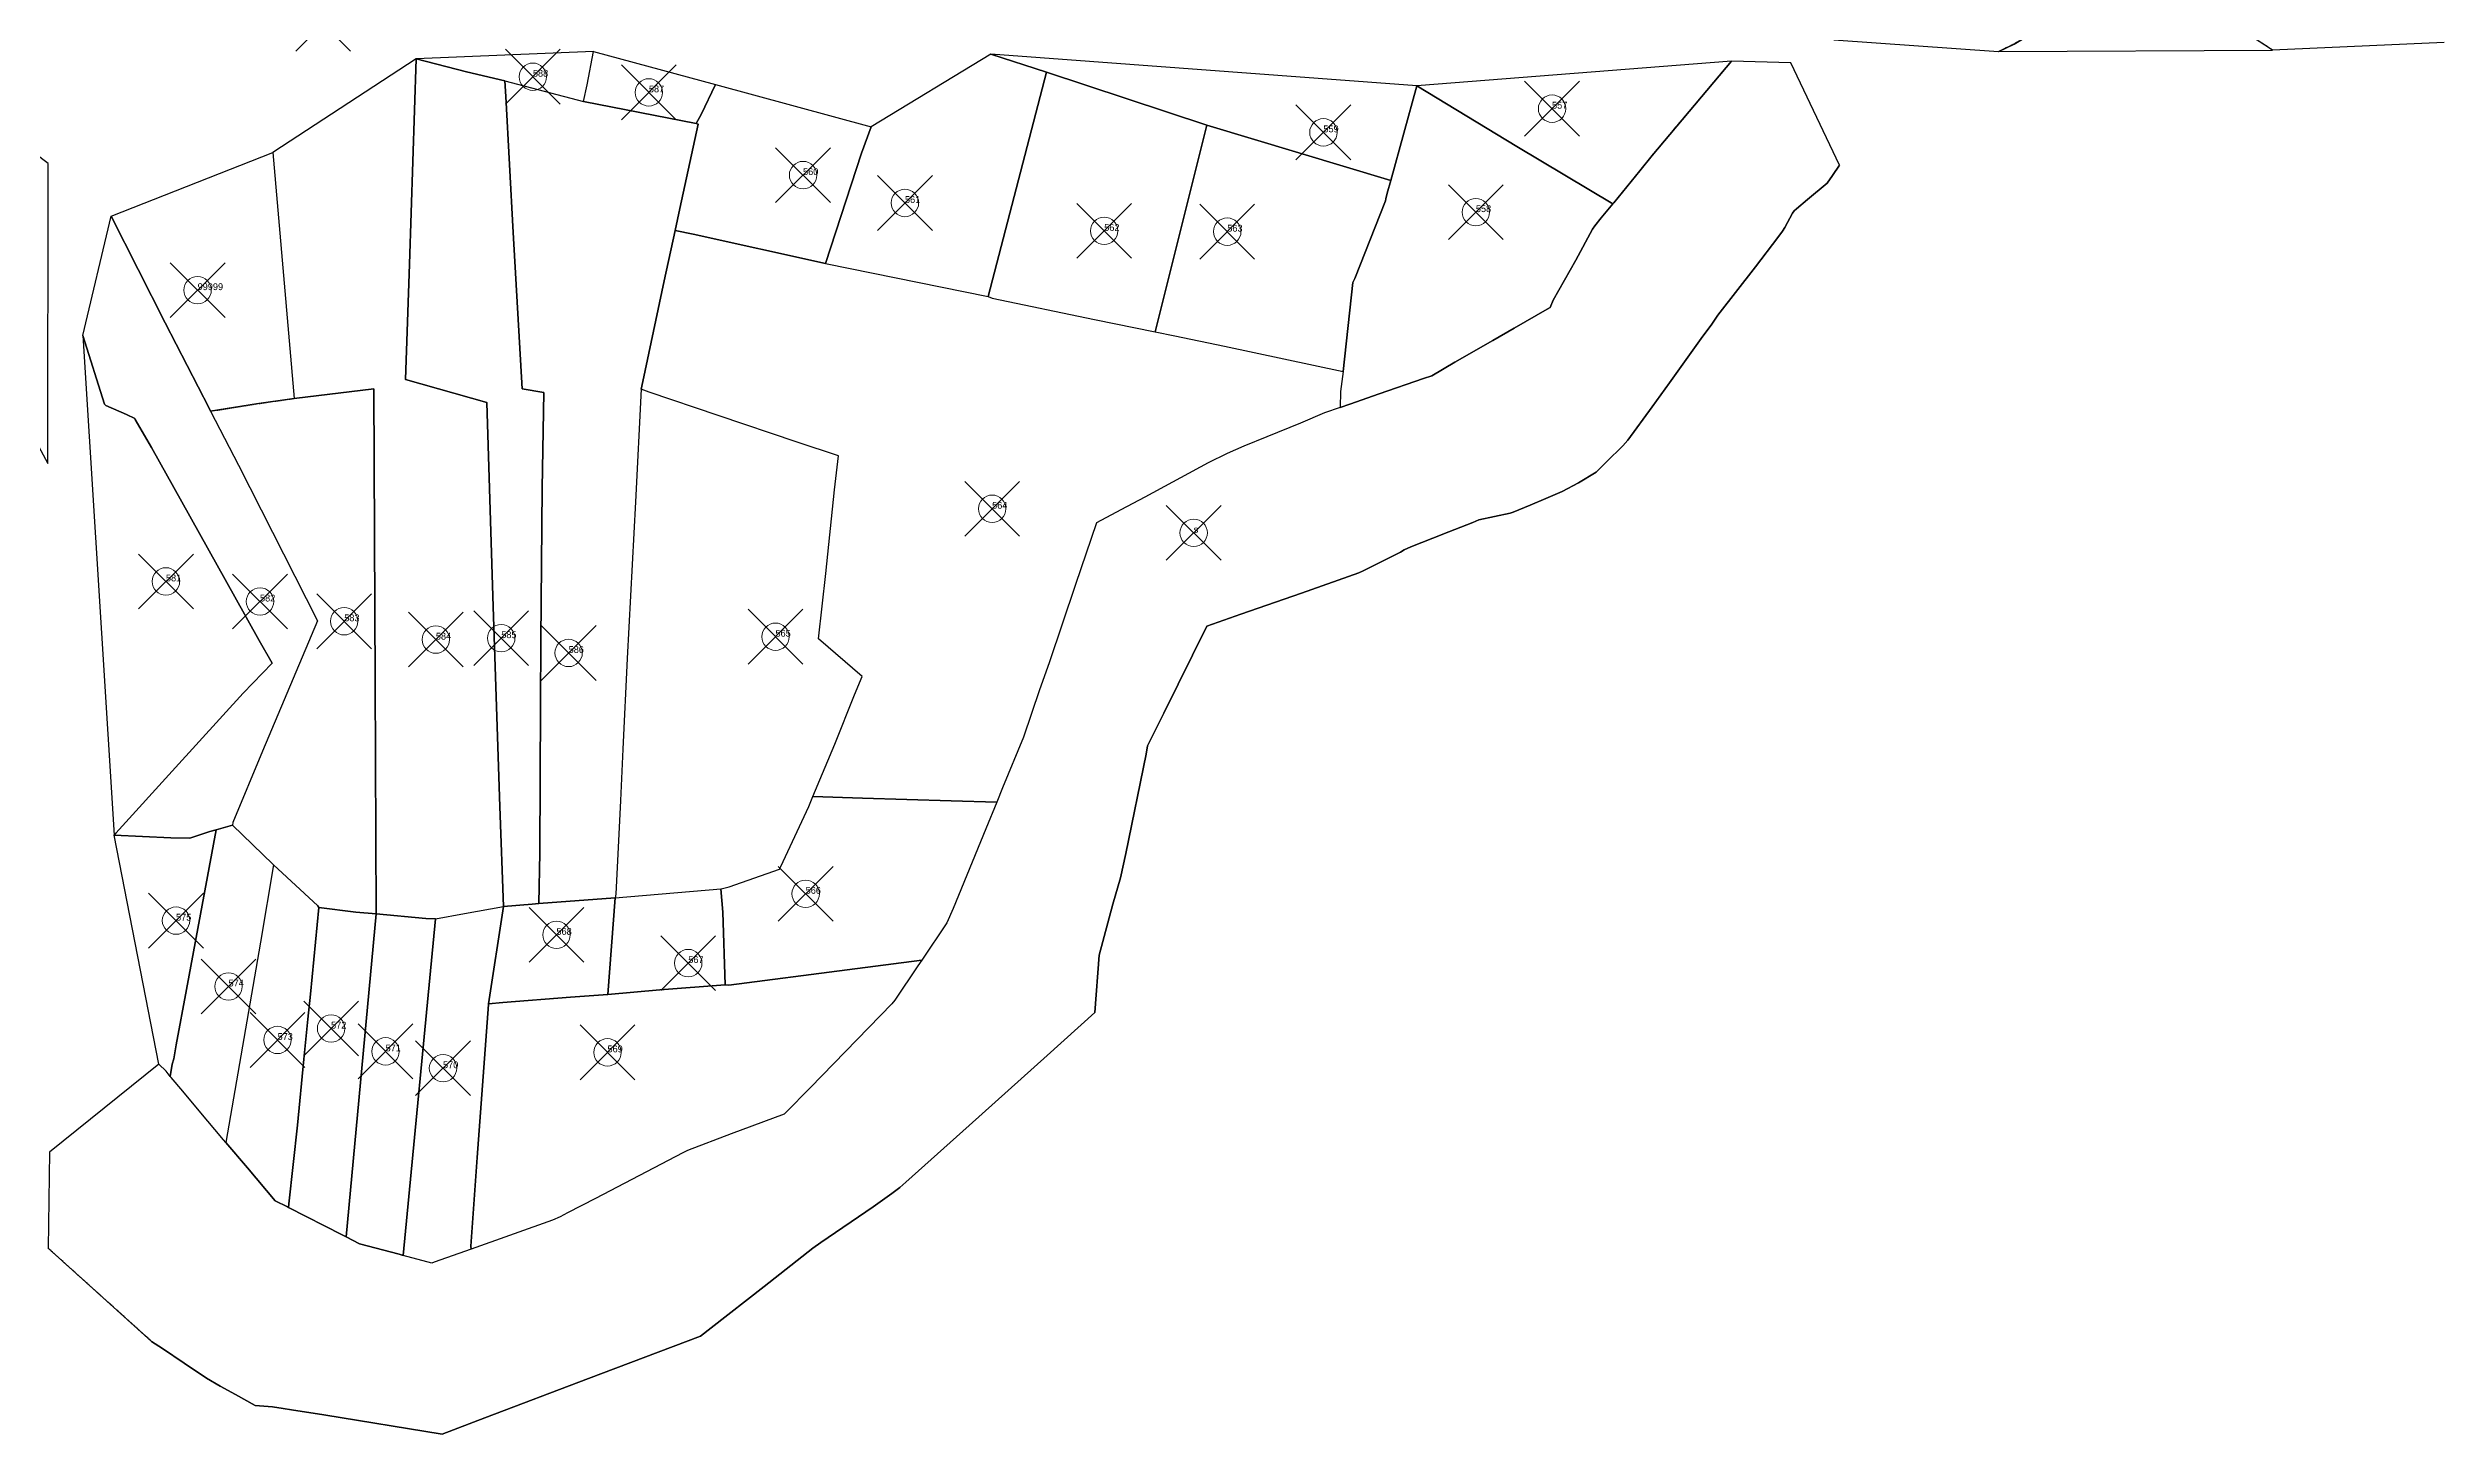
# Model space of a CAD drawing. Header units: millimetres. Extents: x 0 to 2247, y -2746 to 0.
# Drawn here: x 1274 to 2149, y -2191 to -1685 of the extents above; entities that cross this region are included whole.
import ezdxf

# ---------------------------------------------------------------- set-up
doc = ezdxf.new("R2010")
doc.units = ezdxf.units.MM
doc.header["$PDMODE"] = 35
doc.header["$PDSIZE"] = 10
doc.linetypes.add('DASHED', pattern=[0.75, 0.5, -0.25])
for name, color, linetype, lineweight in [('Poly_Survey_Bndry', 250, 'Continuous', 30), ('Poly_Village_Bndry', 250, 'Continuous', 30), ('Text_Survey_No', 250, 'Continuous', 0)]:
    doc.layers.add(name, color=color, linetype=linetype, lineweight=lineweight)
doc.styles.get("Standard").update_dxf_attribs({"font": 'SakalBharati.ttf'})

msp = doc.modelspace()

# ---------------------------------------------------------------- linework, layer by layer
at = {"layer": 'Poly_Survey_Bndry', "linetype": 'ByBlock'}
for points in [[(2009.95, -1638.13), (2005.74, -1652.53), (2000.16, -1673.16), (1997.97, -1680.16), (1991.87, -1683.78), (1986.38, -1686.46), (2086.17, -1685.96), (2080.6, -1682.32), (2048.58, -1662.4), (2011.13, -1639.09)], [(1926.04, -1682.24), (1986.18, -1686.46), (1986.38, -1686.46), (1991.87, -1683.78), (1997.97, -1680.16), (2000.16, -1673.16), (1934.06, -1652.51), (1929.19, -1672.08)], [(1473.46, -1686.46), (1408.72, -1689.22), (1427.08, -1693.9), (1441, -1697.23), (1469.73, -1704.72), (1471.04, -1698.64)], [(1473.46, -1686.46), (1517.92, -1698.53), (1512.72, -1709.48), (1510.91, -1712.85), (1469.73, -1704.72), (1471.04, -1698.64)], [(1638.77, -1694.11), (1618.37, -1687.52), (1574.69, -1714.07), (1571.27, -1723.64), (1558.07, -1763.91), (1617.5, -1775.91)], [(1618.37, -1687.52), (1638.77, -1694.11), (1697.27, -1713.44), (1764.37, -1733.61), (1773.91, -1699)], [(1228.49, -1727), (1229.35, -1749.6), (1248.13, -1786.67), (1261.22, -1811.98), (1270.87, -1830.55), (1274.25, -1836.91), (1274.32, -1727.41), (1227.46, -1691.94)], [(1312.13, -2157.42), (1316.14, -2160.09), (1323.97, -2165.43), (1332.13, -2170.9), (1337.19, -2173.73), (1342.74, -2176.85), (1349.94, -2180.79), (1356.3, -2181.3), (1360.18, -2181.9), (1363.21, -2182.39), (1375.01, -2184.3), (1418.12, -2191.28), (1433.71, -2185.29), (1471.61, -2171.03), (1512.51, -2155.48), (1516.31, -2152.51), (1535.65, -2137.4), (1553.49, -2123.44), (1556.35, -2121.37), (1575.52, -2108.27), (1582.35, -2103.5), (1585.23, -2101.28), (1587.44, -2099.3), (1610.54, -2078.59), (1638.96, -2053.03), (1656.35, -2037.32), (1657.98, -2016.39), (1662.99, -1997.78), (1665.81, -1988.25), (1667.64, -1979.36), (1675.11, -1943.03), (1675.66, -1940.05), (1681.57, -1928.08), (1697.26, -1896.32), (1709.66, -1891.88), (1731.75, -1884.24), (1752.77, -1876.87), (1754.32, -1876.11), (1763.03, -1871.79), (1767.95, -1869.26), (1769.27, -1868.43), (1771.77, -1867.4), (1779.79, -1864.19), (1785.64, -1861.91), (1794.35, -1858.43), (1796.59, -1857.51), (1807.97, -1855.09), (1809.06, -1854.7), (1815.25, -1852.18), (1820.94, -1849.76), (1826.94, -1847.1), (1832.89, -1843.99), (1839.32, -1840.12), (1843.15, -1836.36), (1849.06, -1830.52), (1850.88, -1828.43), (1859.76, -1816.23), (1866.14, -1807.48), (1877.67, -1791.32), (1881.53, -1786.05), (1883.82, -1782.78), (1897.52, -1765.07), (1905.7, -1754.44), (1907.34, -1752.14), (1908.21, -1750.72), (1911.04, -1745.51), (1911.65, -1744.64), (1912.5, -1743.97), (1916.47, -1740.58), (1923.64, -1734.59), (1925.56, -1731.8), (1928.17, -1727.97), (1910.36, -1690.61), (1888.79, -1690.05), (1859.83, -1724.42), (1855.33, -1730.13), (1845.83, -1741.7), (1845.43, -1742.18), (1841.19, -1747.2), (1838.84, -1750.11), (1838.05, -1751.4), (1831.88, -1762.68), (1823.69, -1777.34), (1822.62, -1779.93), (1821.5, -1780.62), (1809.45, -1787.48), (1801.7, -1791.96), (1787.77, -1799.88), (1779.43, -1804.86), (1776.37, -1805.88), (1760.15, -1811.51), (1749.49, -1815.22), (1745.94, -1816.44), (1740.22, -1818.37), (1731.46, -1822.15), (1719.21, -1827.2), (1710.76, -1830.56), (1704.66, -1833.31), (1697.79, -1836.65), (1674.63, -1849.2), (1665.93, -1853.81), (1656.98, -1858.55), (1649.33, -1881.06), (1639.69, -1909.71), (1636.19, -1919.53), (1630.29, -1936.84), (1622.72, -1955.31), (1620.58, -1960.52), (1616.56, -1970.34), (1604.67, -1999.34), (1602.33, -2004.68), (1593.18, -2018.31), (1591.81, -2020.35), (1583.44, -2032.82), (1582.25, -2034.2), (1552.55, -2064.75), (1543.51, -2074.02), (1542.94, -2074.49), (1523.67, -2081.7), (1507.75, -2087.7), (1506.03, -2088.63), (1474.13, -2105.21), (1463.92, -2110.56), (1461.2, -2111.91), (1458.44, -2113.21), (1428.8, -2123.75), (1415.27, -2128.56), (1414.46, -2128.9), (1403.96, -2126.03), (1402.53, -2125.64), (1387.95, -2121.8), (1383.15, -2119.31), (1381.7, -2118.56), (1362.11, -2108.51), (1361.77, -2108.34), (1357.21, -2106.16), (1347.13, -2094.08), (1339.24, -2084.83), (1338.41, -2083.85), (1329.51, -2073.27), (1323.53, -2066.08), (1319.23, -2061.04), (1318.95, -2060.69), (1317.39, -2058.74), (1314.73, -2056.19), (1274.84, -2088.34), (1274.32, -2123.39)], [(1408.72, -1689.22), (1356.42, -1723.38), (1364.21, -1813.19), (1393.25, -1809.7), (1393.71, -1916.6), (1394.06, -2001.37), (1412.21, -2003.07), (1415.78, -2003.13), (1426.33, -2001.26), (1440.51, -1998.63), (1439.18, -1962.1), (1436.75, -1889.3), (1434.49, -1814.65), (1404.75, -1806.3), (1406.29, -1764.15)], [(1408.72, -1689.22), (1427.08, -1693.9), (1441, -1697.23), (1441.41, -1702.92), (1444.06, -1752.59), (1447.37, -1809.62), (1455.22, -1811.01), (1454.73, -1845.99), (1454.21, -1901.29), (1454.04, -1924.95), (1453.87, -1979.01), (1453.4, -1997.57), (1451.02, -1997.75), (1440.51, -1998.63), (1439.18, -1962.1), (1436.75, -1889.3), (1434.49, -1814.65), (1404.75, -1806.3), (1406.29, -1764.15)], [(1617.5, -1775.91), (1618.93, -1776.55), (1656.3, -1784.35), (1678.36, -1788.89), (1683.29, -1769.42), (1697.27, -1713.44), (1638.77, -1694.11)], [(1888.79, -1690.05), (1773.91, -1699), (1810.38, -1721.22), (1845.43, -1742.18), (1845.83, -1741.7), (1855.33, -1730.13), (1859.83, -1724.42)], [(1441, -1697.23), (1469.73, -1704.72), (1510.91, -1712.85), (1511.21, -1712.92), (1511.62, -1713), (1504.93, -1743.8), (1503.16, -1751.84), (1499.19, -1770.29), (1491.47, -1807.02), (1490.81, -1809.75), (1488.79, -1850.95), (1485.69, -1908.16), (1484.13, -1941.22), (1483.23, -1959.96), (1481.6, -1994.18), (1481.35, -1995.44), (1453.4, -1997.57), (1453.87, -1979.01), (1454.04, -1924.95), (1454.21, -1901.29), (1454.73, -1845.99), (1455.22, -1811.01), (1447.37, -1809.62), (1444.06, -1752.59), (1441.41, -1702.92)], [(1517.92, -1698.53), (1574.69, -1714.07), (1571.27, -1723.64), (1558.07, -1763.91), (1509.84, -1753.25), (1503.16, -1751.84), (1504.93, -1743.8), (1511.62, -1713), (1511.21, -1712.92), (1510.91, -1712.85), (1512.72, -1709.48)], [(1845.43, -1742.18), (1810.38, -1721.22), (1773.91, -1699), (1764.37, -1733.61), (1763.11, -1738.27), (1762.55, -1740.34), (1762.5, -1741.02), (1751.3, -1769.36), (1750.55, -1770.86), (1746.96, -1803.36), (1746.08, -1810.69), (1745.94, -1816.44), (1749.49, -1815.22), (1760.15, -1811.51), (1776.37, -1805.88), (1779.43, -1804.86), (1787.77, -1799.88), (1801.7, -1791.96), (1809.45, -1787.48), (1821.5, -1780.62), (1822.62, -1779.93), (1823.69, -1777.34), (1831.88, -1762.68), (1838.05, -1751.4), (1838.84, -1750.11), (1841.19, -1747.2)], [(1746.96, -1803.36), (1750.55, -1770.86), (1751.3, -1769.36), (1762.5, -1741.02), (1762.55, -1740.34), (1763.11, -1738.27), (1764.37, -1733.61), (1697.27, -1713.44), (1683.29, -1769.42), (1678.36, -1788.89), (1685.53, -1790.3), (1703.71, -1794.09)], [(1333.67, -1817.83), (1333.09, -1816.71), (1317.09, -1785.58), (1297.37, -1746.65), (1356.42, -1723.38), (1364.21, -1813.19), (1350.46, -1815.14)], [(1298.42, -1972.65), (1299.08, -1971.9), (1320.85, -1947.93), (1345.55, -1920.76), (1356.16, -1909.77), (1351.4, -1901.55), (1342.52, -1885.58), (1323.13, -1850.96), (1312.13, -1831.13), (1306.11, -1820.88), (1306.06, -1820.54), (1302.94, -1819.07), (1295.45, -1815.74), (1294.89, -1815.29), (1287.02, -1790.24), (1297.37, -1746.65), (1317.09, -1785.58), (1333.09, -1816.71), (1333.67, -1817.83), (1343.84, -1837.58), (1372.68, -1894.39), (1352.57, -1941.94), (1341.81, -1968), (1341.59, -1969.02), (1335.72, -1970.66), (1333.39, -1971.31), (1326.03, -1973.71), (1319.17, -1973.55)], [(1553.48, -1958.48), (1561.46, -1939.35), (1568.67, -1921.36), (1571.41, -1914.73), (1555.55, -1900.98), (1558.26, -1877.03), (1561.41, -1846.57), (1562.87, -1834.08), (1547.76, -1829.1), (1518.9, -1819.39), (1493.71, -1810.87), (1490.81, -1809.75), (1491.47, -1807.02), (1499.19, -1770.29), (1503.16, -1751.84), (1509.84, -1753.25), (1558.07, -1763.91), (1617.5, -1775.91), (1618.93, -1776.55), (1656.3, -1784.35), (1678.36, -1788.89), (1685.53, -1790.3), (1703.71, -1794.09), (1746.96, -1803.36), (1746.08, -1810.69), (1745.94, -1816.44), (1740.22, -1818.37), (1731.46, -1822.15), (1719.21, -1827.2), (1710.76, -1830.56), (1704.66, -1833.31), (1697.79, -1836.65), (1674.63, -1849.2), (1665.93, -1853.81), (1656.98, -1858.55), (1649.33, -1881.06), (1639.69, -1909.71), (1636.19, -1919.53), (1630.29, -1936.84), (1622.72, -1955.31), (1620.58, -1960.52), (1603.97, -1960.04), (1571.58, -1959.12)], [(1298.42, -1972.65), (1299.08, -1971.9), (1320.85, -1947.93), (1345.55, -1920.76), (1356.16, -1909.77), (1351.4, -1901.55), (1342.52, -1885.58), (1323.13, -1850.96), (1312.13, -1831.13), (1306.11, -1820.88), (1306.06, -1820.54), (1302.94, -1819.07), (1295.45, -1815.74), (1294.89, -1815.29), (1287.02, -1790.24)], [(1364.21, -1813.19), (1350.46, -1815.14), (1333.67, -1817.83), (1343.84, -1837.58), (1372.68, -1894.39), (1352.57, -1941.94), (1341.81, -1968), (1341.59, -1969.02), (1356.37, -1983.22), (1356.62, -1983.46), (1372.77, -1998.46), (1373.16, -1998.99), (1386.72, -2000.69), (1394.06, -2001.37), (1393.71, -1916.6), (1393.25, -1809.7)], [(1481.35, -1995.44), (1519.91, -1992.26), (1520.01, -1992.25), (1522.91, -1991.46), (1541.35, -1984.99), (1541.74, -1984.09), (1551.95, -1962.13), (1553.48, -1958.48), (1561.46, -1939.35), (1568.67, -1921.36), (1571.41, -1914.73), (1555.55, -1900.98), (1558.26, -1877.03), (1561.41, -1846.57), (1562.87, -1834.08), (1547.76, -1829.1), (1518.9, -1819.39), (1493.71, -1810.87), (1490.81, -1809.75), (1488.79, -1850.95), (1485.69, -1908.16), (1484.13, -1941.22), (1483.23, -1959.96), (1481.6, -1994.18)], [(1521.48, -2027.26), (1520.61, -2000.72), (1519.91, -1992.26), (1520.01, -1992.25), (1522.91, -1991.46), (1541.35, -1984.99), (1541.74, -1984.09), (1551.95, -1962.13), (1553.48, -1958.48), (1571.58, -1959.12), (1603.97, -1960.04), (1620.58, -1960.52), (1616.56, -1970.34), (1604.67, -1999.34), (1602.33, -2004.68), (1593.18, -2018.31), (1566.02, -2021.83), (1522.79, -2027.33)], [(1314.73, -2056.19), (1298.42, -1972.65), (1319.17, -1973.55), (1326.03, -1973.71), (1333.39, -1971.31), (1335.72, -1970.66), (1324.91, -2028.94), (1321.13, -2049.15), (1320.2, -2054.22), (1319.66, -2056.17), (1318.95, -2060.69), (1317.39, -2058.74)], [(1339.24, -2084.83), (1338.41, -2083.85), (1329.51, -2073.27), (1323.53, -2066.08), (1319.23, -2061.04), (1318.95, -2060.69), (1319.66, -2056.17), (1320.2, -2054.22), (1321.13, -2049.15), (1324.91, -2028.94), (1335.72, -1970.66), (1341.59, -1969.02), (1356.37, -1983.22), (1356.62, -1983.46), (1351.88, -2011.64)], [(1373.16, -1998.99), (1372.77, -1998.46), (1356.62, -1983.46), (1351.88, -2011.64), (1339.24, -2084.83), (1347.13, -2094.08), (1357.21, -2106.16), (1361.77, -2108.34), (1362.11, -2108.51), (1362.27, -2107.22), (1365.32, -2078.47), (1367.66, -2054.41), (1369.17, -2039.79), (1370.12, -2030.67)], [(1521.48, -2027.26), (1497.65, -2029.14), (1478.61, -2030.73), (1481.35, -1995.44), (1519.91, -1992.26), (1520.61, -2000.72)], [(1394.06, -2001.37), (1386.72, -2000.69), (1373.16, -1998.99), (1370.12, -2030.67), (1369.17, -2039.79), (1367.66, -2054.41), (1365.32, -2078.47), (1362.27, -2107.22), (1362.11, -2108.51), (1381.7, -2118.56), (1383.15, -2119.31)], [(1415.78, -2003.13), (1412.21, -2003.07), (1394.06, -2001.37), (1383.15, -2119.31), (1387.95, -2121.8), (1402.53, -2125.64), (1403.96, -2126.03)], [(1415.78, -2003.13), (1426.33, -2001.26), (1440.51, -1998.63), (1435.11, -2034.16), (1435.07, -2034.41), (1430.91, -2090.25), (1428.64, -2122.7), (1428.8, -2123.75), (1415.27, -2128.56), (1414.46, -2128.9), (1403.96, -2126.03)], [(1478.61, -2030.73), (1464.98, -2031.77), (1440.3, -2033.75), (1435.11, -2034.16), (1440.51, -1998.63), (1451.02, -1997.75), (1453.4, -1997.57), (1481.35, -1995.44)], [(1435.11, -2034.16), (1440.3, -2033.75), (1464.98, -2031.77), (1478.61, -2030.73), (1497.65, -2029.14), (1521.48, -2027.26), (1522.79, -2027.33), (1566.02, -2021.83), (1593.18, -2018.31), (1591.81, -2020.35), (1583.44, -2032.82), (1582.25, -2034.2), (1552.55, -2064.75), (1543.51, -2074.02), (1542.94, -2074.49), (1523.67, -2081.7), (1507.75, -2087.7), (1506.03, -2088.63), (1474.13, -2105.21), (1463.92, -2110.56), (1461.2, -2111.91), (1458.44, -2113.21), (1428.8, -2123.75), (1428.64, -2122.7), (1430.91, -2090.25), (1435.07, -2034.41)]]:
    msp.add_lwpolyline(points, close=True, dxfattribs=at)
at = {"layer": 'Poly_Survey_Bndry', "linetype": 'DASHED'}
for points in [[(2000.16, -1673.16), (1997.97, -1680.16), (1991.87, -1683.78), (1986.38, -1686.46)], [(2086.17, -1685.96), (2080.6, -1682.32)], [(1859.83, -1724.42), (1888.79, -1690.05)], [(1333.67, -1817.83), (1350.46, -1815.14), (1364.21, -1813.19)], [(1312.13, -2157.42), (1274.32, -2123.39)]]:
    msp.add_lwpolyline(points, dxfattribs=at)
at = {"layer": 'Poly_Survey_Bndry'}
for points in [[(1469.73, -1704.72), (1471.04, -1698.64), (1473.46, -1686.46)], [(1638.77, -1694.11), (1618.37, -1687.52)], [(1408.72, -1689.22), (1406.29, -1764.15), (1404.75, -1806.3), (1434.49, -1814.65), (1436.75, -1889.3), (1439.18, -1962.1), (1440.51, -1998.63)], [(1441, -1697.23), (1427.08, -1693.9), (1408.72, -1689.22)], [(1617.5, -1775.91), (1638.77, -1694.11)], [(1697.27, -1713.44), (1638.77, -1694.11)], [(1453.4, -1997.57), (1453.87, -1979.01), (1454.04, -1924.95), (1454.21, -1901.29), (1454.73, -1845.99), (1455.22, -1811.01), (1447.37, -1809.62), (1444.06, -1752.59), (1441.41, -1702.92), (1441, -1697.23)], [(1441, -1697.23), (1469.73, -1704.72)], [(1469.73, -1704.72), (1510.91, -1712.85)], [(1510.91, -1712.85), (1512.72, -1709.48), (1517.92, -1698.53)], [(1764.37, -1733.61), (1773.91, -1699)], [(1773.91, -1699), (1810.38, -1721.22), (1845.43, -1742.18)], [(1510.91, -1712.85), (1511.21, -1712.92), (1511.62, -1713), (1504.93, -1743.8), (1503.16, -1751.84)], [(1558.07, -1763.91), (1571.27, -1723.64), (1574.69, -1714.07)], [(1678.36, -1788.89), (1683.29, -1769.42), (1697.27, -1713.44)], [(1697.27, -1713.44), (1764.37, -1733.61)], [(1356.42, -1723.38), (1364.21, -1813.19)], [(1859.83, -1724.42), (1855.33, -1730.13), (1845.83, -1741.7), (1845.43, -1742.18)], [(1764.37, -1733.61), (1763.11, -1738.27), (1762.55, -1740.34), (1762.5, -1741.02), (1751.3, -1769.36), (1750.55, -1770.86), (1746.96, -1803.36)], [(1297.37, -1746.65), (1317.09, -1785.58), (1333.09, -1816.71), (1333.67, -1817.83)], [(1845.43, -1742.18), (1841.19, -1747.2), (1838.84, -1750.11), (1838.05, -1751.4), (1831.88, -1762.68), (1823.69, -1777.34), (1822.62, -1779.93), (1821.5, -1780.62)], [(1503.16, -1751.84), (1499.19, -1770.29), (1491.47, -1807.02), (1490.81, -1809.75)], [(1503.16, -1751.84), (1509.84, -1753.25), (1558.07, -1763.91)], [(1558.07, -1763.91), (1617.5, -1775.91)], [(1617.5, -1775.91), (1618.93, -1776.55), (1656.3, -1784.35), (1678.36, -1788.89)], [(1821.5, -1780.62), (1809.45, -1787.48), (1801.7, -1791.96), (1787.77, -1799.88), (1779.43, -1804.86), (1776.37, -1805.88), (1760.15, -1811.51), (1749.49, -1815.22), (1745.94, -1816.44)], [(1287.02, -1790.24), (1294.89, -1815.29), (1295.45, -1815.74), (1302.94, -1819.07), (1306.06, -1820.54), (1306.11, -1820.88), (1312.13, -1831.13), (1323.13, -1850.96), (1342.52, -1885.58), (1351.4, -1901.55), (1356.16, -1909.77), (1345.55, -1920.76), (1320.85, -1947.93), (1299.08, -1971.9), (1298.42, -1972.65)], [(1678.36, -1788.89), (1685.53, -1790.3), (1703.71, -1794.09), (1746.96, -1803.36)], [(1364.21, -1813.19), (1393.25, -1809.7), (1393.71, -1916.6), (1394.06, -2001.37)], [(1490.81, -1809.75), (1488.79, -1850.95), (1485.69, -1908.16), (1484.13, -1941.22), (1483.23, -1959.96), (1481.6, -1994.18), (1481.35, -1995.44)], [(1561.46, -1939.35), (1568.67, -1921.36), (1571.41, -1914.73), (1555.55, -1900.98), (1558.26, -1877.03), (1561.41, -1846.57), (1562.87, -1834.08), (1547.76, -1829.1), (1518.9, -1819.39), (1493.71, -1810.87), (1490.81, -1809.75)], [(1746.96, -1803.36), (1746.08, -1810.69), (1745.94, -1816.44)], [(1333.67, -1817.83), (1343.84, -1837.58), (1372.68, -1894.39), (1352.57, -1941.94), (1341.81, -1968), (1341.59, -1969.02)], [(1745.94, -1816.44), (1740.22, -1818.37), (1731.46, -1822.15), (1719.21, -1827.2), (1710.76, -1830.56), (1704.66, -1833.31), (1697.79, -1836.65), (1674.63, -1849.2), (1665.93, -1853.81), (1656.98, -1858.55), (1649.33, -1881.06), (1639.69, -1909.71), (1636.19, -1919.53), (1630.29, -1936.84), (1622.72, -1955.31), (1620.58, -1960.52)], [(1553.48, -1958.48), (1561.46, -1939.35)], [(1519.91, -1992.26), (1520.01, -1992.25), (1522.91, -1991.46), (1541.35, -1984.99), (1541.74, -1984.09), (1551.95, -1962.13), (1553.48, -1958.48)], [(1553.48, -1958.48), (1571.58, -1959.12), (1603.97, -1960.04), (1620.58, -1960.52)], [(1620.58, -1960.52), (1616.56, -1970.34), (1604.67, -1999.34), (1602.33, -2004.68), (1593.18, -2018.31)], [(1298.42, -1972.65), (1319.17, -1973.55), (1326.03, -1973.71), (1333.39, -1971.31), (1335.72, -1970.66)], [(1318.95, -2060.69), (1319.66, -2056.17), (1320.2, -2054.22), (1321.13, -2049.15), (1324.91, -2028.94), (1335.72, -1970.66)], [(1335.72, -1970.66), (1341.59, -1969.02)], [(1341.59, -1969.02), (1356.37, -1983.22), (1356.62, -1983.46)], [(1356.62, -1983.46), (1351.88, -2011.64), (1339.24, -2084.83)], [(1356.62, -1983.46), (1372.77, -1998.46), (1373.16, -1998.99)], [(1481.35, -1995.44), (1519.91, -1992.26)], [(1521.48, -2027.26), (1520.61, -2000.72), (1519.91, -1992.26)], [(1373.16, -1998.99), (1370.12, -2030.67), (1369.17, -2039.79), (1367.66, -2054.41), (1365.32, -2078.47), (1362.27, -2107.22), (1362.11, -2108.51)], [(1373.16, -1998.99), (1386.72, -2000.69), (1394.06, -2001.37)], [(1394.06, -2001.37), (1383.15, -2119.31)], [(1394.06, -2001.37), (1412.21, -2003.07), (1415.78, -2003.13)], [(1415.78, -2003.13), (1426.33, -2001.26), (1440.51, -1998.63)], [(1440.51, -1998.63), (1435.11, -2034.16)], [(1440.51, -1998.63), (1451.02, -1997.75), (1453.4, -1997.57)], [(1453.4, -1997.57), (1481.35, -1995.44)], [(1481.35, -1995.44), (1478.61, -2030.73)], [(1415.78, -2003.13), (1403.96, -2126.03)], [(1593.18, -2018.31), (1591.81, -2020.35), (1583.44, -2032.82), (1582.25, -2034.2), (1552.55, -2064.75), (1543.51, -2074.02), (1542.94, -2074.49), (1523.67, -2081.7), (1507.75, -2087.7), (1506.03, -2088.63), (1474.13, -2105.21), (1463.92, -2110.56), (1461.2, -2111.91), (1458.44, -2113.21), (1428.8, -2123.75)], [(1521.48, -2027.26), (1522.79, -2027.33), (1566.02, -2021.83), (1593.18, -2018.31)], [(1478.61, -2030.73), (1497.65, -2029.14), (1521.48, -2027.26)], [(1435.11, -2034.16), (1435.07, -2034.41), (1430.91, -2090.25), (1428.64, -2122.7), (1428.8, -2123.75)], [(1478.61, -2030.73), (1464.98, -2031.77), (1440.3, -2033.75), (1435.11, -2034.16)], [(1318.95, -2060.69), (1317.39, -2058.74), (1314.73, -2056.19)], [(1338.41, -2083.85), (1329.51, -2073.27), (1323.53, -2066.08), (1319.23, -2061.04), (1318.95, -2060.69)], [(1339.24, -2084.83), (1338.41, -2083.85)], [(1362.11, -2108.51), (1361.77, -2108.34), (1357.21, -2106.16), (1347.13, -2094.08), (1339.24, -2084.83)], [(1383.15, -2119.31), (1381.7, -2118.56), (1362.11, -2108.51)], [(1403.96, -2126.03), (1402.53, -2125.64), (1387.95, -2121.8), (1383.15, -2119.31)], [(1428.8, -2123.75), (1415.27, -2128.56), (1414.46, -2128.9), (1403.96, -2126.03)]]:
    msp.add_lwpolyline(points, dxfattribs=at)
at = {"layer": 'Poly_Survey_Bndry', "linetype": 'ByBlock'}
msp.add_lwpolyline([(2148.82, -1683.17), (2086.17, -1685.96), (2080.6, -1682.32)], dxfattribs=at)
at = {"layer": 'Poly_Village_Bndry'}
msp.add_lwpolyline([(1928.17, -1727.97), (1925.56, -1731.8), (1923.64, -1734.59), (1916.47, -1740.58), (1912.5, -1743.97), (1911.65, -1744.64), (1911.04, -1745.51), (1908.21, -1750.72), (1907.34, -1752.14), (1905.7, -1754.44), (1897.52, -1765.07), (1883.82, -1782.78), (1881.53, -1786.05), (1877.67, -1791.32), (1866.14, -1807.48), (1859.76, -1816.23), (1850.88, -1828.43), (1849.06, -1830.52), (1843.15, -1836.36), (1839.32, -1840.12), (1832.89, -1843.99), (1826.94, -1847.1), (1820.94, -1849.76), (1815.25, -1852.18), (1809.06, -1854.7), (1807.97, -1855.09), (1796.59, -1857.51), (1794.35, -1858.43), (1785.64, -1861.91), (1779.79, -1864.19), (1771.77, -1867.4), (1769.27, -1868.43), (1767.95, -1869.26), (1763.03, -1871.79), (1754.32, -1876.11), (1752.77, -1876.87), (1731.75, -1884.24), (1709.66, -1891.88), (1697.26, -1896.32), (1681.57, -1928.08), (1675.66, -1940.05), (1675.11, -1943.03), (1667.64, -1979.36), (1665.81, -1988.25), (1662.99, -1997.78), (1657.98, -2016.39), (1656.35, -2037.32), (1638.96, -2053.03), (1610.54, -2078.59), (1587.44, -2099.3), (1585.23, -2101.28), (1582.35, -2103.5), (1575.52, -2108.27), (1556.35, -2121.37), (1553.49, -2123.44), (1535.65, -2137.4), (1516.31, -2152.51), (1512.51, -2155.48), (1471.61, -2171.03), (1433.71, -2185.29), (1418.12, -2191.28), (1375.01, -2184.3), (1363.21, -2182.39), (1360.18, -2181.9), (1356.3, -2181.3), (1349.94, -2180.79), (1342.74, -2176.85), (1337.19, -2173.73), (1332.13, -2170.9), (1323.97, -2165.43), (1316.14, -2160.09), (1312.13, -2157.42)], dxfattribs=at)
at = {"layer": 'Text_Survey_No'}
for p in [(1374.76, -1676.34), (1451.29, -1695.71), (1493.62, -1701.43), (1823.25, -1707.38), (1739.8, -1716.02), (1549.89, -1731.62), (1587.08, -1741.81), (1795.45, -1745.14), (1659.8, -1752.01), (1704.71, -1752.28), (1328.92, -1773.62), (1618.9, -1853.44), (1692.46, -1862.24), (1317.36, -1879.97), (1351.69, -1887.3), (1382.43, -1894.53), (1415.87, -1901.22), (1439.74, -1900.68), (1464.33, -1906.1), (1539.82, -1900.16), (1550.84, -1994.01), (1321.04, -2003.82), (1459.89, -2009.01), (1507.99, -2019.32), (1340.2, -2027.86), (1358.1, -2047.39), (1377.63, -2043.23), (1397.52, -2051.55), (1478.51, -2051.91), (1418.49, -2057.69)]:
    msp.add_point(p, dxfattribs=at)

# ---------------------------------------------------------------- texts
for s, p in [('588', (1451.29, -1695.71)), ('587', (1493.62, -1701.43)), ('557', (1823.25, -1707.38)), ('559', (1739.8, -1716.02)), ('560', (1549.89, -1731.62)), ('561', (1587.08, -1741.81)), ('558', (1795.45, -1745.14)), ('562', (1659.8, -1752.01)), ('563', (1704.71, -1752.28)), ('99999', (1328.92, -1773.62)), ('564', (1618.9, -1853.44)), ('s', (1692.46, -1862.24)), ('581', (1317.36, -1879.97)), ('582', (1351.69, -1887.3)), ('583', (1382.43, -1894.53)), ('565', (1539.82, -1900.16)), ('584', (1415.87, -1901.22)), ('585', (1439.74, -1900.68)), ('586', (1464.33, -1906.1)), ('566', (1550.84, -1994.01)), ('575', (1321.04, -2003.82)), ('568', (1459.89, -2009.01)), ('567', (1507.99, -2019.32)), ('574', (1340.2, -2027.86)), ('573', (1358.1, -2047.39)), ('572', (1377.63, -2043.23)), ('571', (1397.52, -2051.55)), ('570', (1418.49, -2057.69)), ('569', (1478.51, -2051.91))]:
    msp.add_text(s, height=2.5, dxfattribs=at).set_placement(p)

doc.saveas('drawing.dxf')
